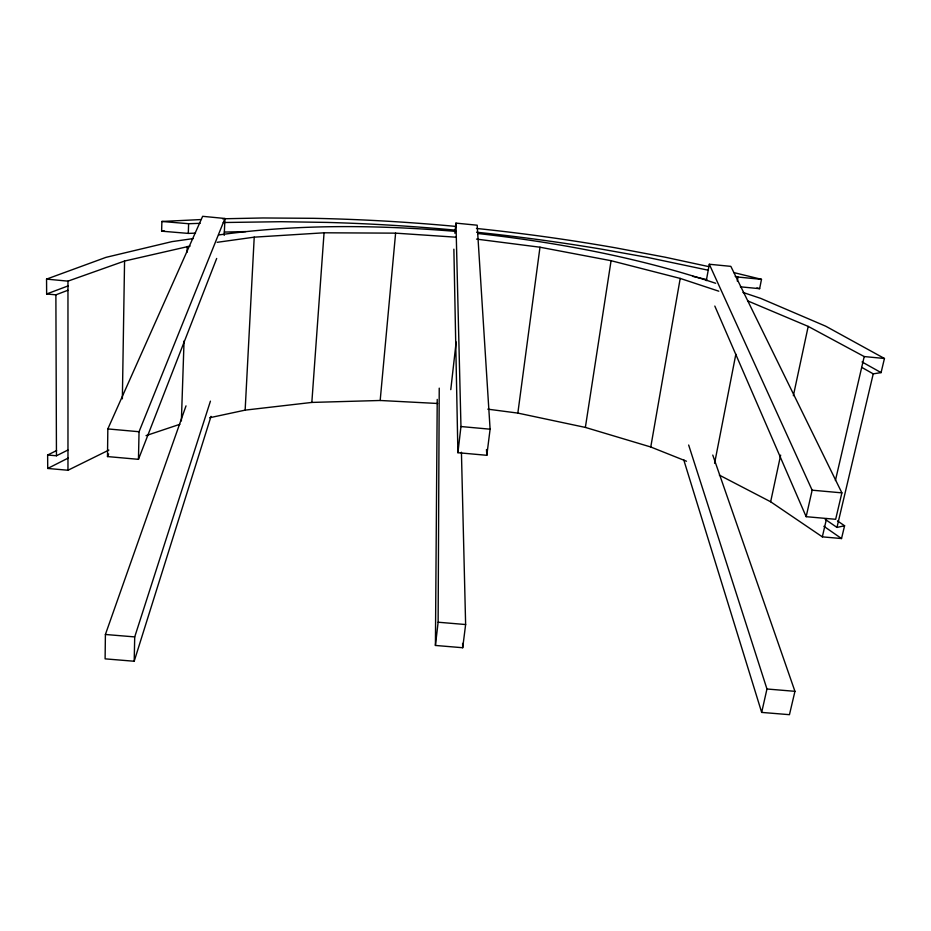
<?xml version="1.0" encoding="UTF-8"?>
<svg xmlns="http://www.w3.org/2000/svg" width="931" height="931" viewBox="0 0 931 931"><rect width="100%" height="100%" fill="white"/><g stroke="black" fill="none" stroke-linecap="round" stroke-linejoin="round"><path stroke-width="1.4" d="M461.427 452.245L465.628 624.538L462.707 647.732L435.417 645.451L438.129 622.222L439.234 388.146M435.417 645.451L437.233 399.411M186.014 405.869L105.401 634.477L105.11 658.857L134.192 661.243L211.023 416.343M216.679 258.457L138.463 459.332L107.496 456.574L107.833 428.923L202.644 216.318L224.953 218.482L224.208 235.368M122.357 398.829L124.568 261.041L190.087 246.075M134.192 661.243L134.716 636.909L210.429 401.156M138.463 459.332L139.045 431.728L224.953 218.482M195.487 233.146L188.295 233.402L161.622 231.179L161.878 221.462L200.887 219.565M181.37 420.917L184.059 340.967M187.05 252.289L187.247 246.482M188.295 233.402L188.621 223.719L200.165 223.324M209.661 417.74L245.144 410.129L254.221 237.161L324.058 232.797L395.605 233.146L456.318 237.219M245.144 410.129L311.838 402.425L324.058 232.797M311.838 402.425L380.174 400.481L395.605 233.146M454.852 233.25L455.957 223.126L477.184 225.209L490.102 429.191L486.82 455.306L457.901 452.699L453.874 249.182M450.779 389.647L456.155 341.991M457.901 452.699L460.961 426.538L455.957 223.126M686.484 461.241L650.769 446.996L585.366 427.422L517.845 413.096L539.98 247.215L476.532 239.104M585.366 427.422L611.073 260.703L539.98 247.215M650.769 446.996L680.212 278.416L611.073 260.703M706.315 280.638L709.306 264.253L730.847 266.359L841.88 492.86L835.654 519.3L806.153 516.682L714.822 306.066M737.271 281.069L738.039 277.054L761.488 279.335L759.638 288.68L740.378 286.818M714.601 463.289L735.851 354.176M837.469 520.906L844.58 525.759L841.531 538.549L822.329 536.85L770.647 501.774L780.644 455.108M793.363 395.698L808.201 326.397L747.663 300.876M712.774 455.073L794.946 691.326L789.453 714.682L761.674 712.413L766.958 688.998L688.661 445.03M806.153 516.682L812.146 490.183L709.306 264.253M822.329 536.85L826.577 518.544M835.41 480.512L864.212 356.561L808.201 326.397M825.157 519.3L836.969 527.423L873.231 373.855L881.075 372.609L884.45 358.482L825.716 326.199L760.685 298.374L742.95 292.427M107.496 456.574L108.648 453.921M56.628 450.557L47.632 455.026L47.725 468.456L68.207 458.064M47.632 455.026L56.454 455.771L67.893 450.034M47.725 468.456L67.975 470.248L108.857 450.08M193.183 238.592L172.002 241.618L106.006 257.352L46.55 279.114L46.643 293.987L55.883 294.836L67.87 290.274M46.643 293.987L68.172 285.875M46.55 279.114L67.963 281.139L124.568 261.041M146.039 435.627L179.916 424.28M836.969 527.423L844.58 525.759M218.587 234.973C297.21 224.01 377.136 224.906 456.132 231.423M217.167 242.316L254.221 237.161M161.622 231.179L164.496 231.028M224.29 232.075L245.877 231.575M223.265 222.521L280.987 221.706L327.13 222.416A1197.161 713.856 7.8 0 1 455.108 230.12M222.567 218.797L263.054 217.97L313.642 218.32A1165.845 680.34 7.7 0 1 456.365 226.466M380.174 400.481L437.651 403.484M766.958 688.998L794.946 691.326M105.401 634.477L134.716 636.909M161.878 221.462L188.621 223.719M438.129 622.222L465.628 624.538M812.146 490.183L841.88 492.86M107.833 428.923L139.045 431.728M460.961 426.538L490.102 429.191M864.212 356.561L884.45 358.482M477.638 233.472C558.263 242.526 638.608 257.55 715.66 283.28M487.797 409.163L517.845 413.096M708.84 266.638L664.978 257.165L615.228 247.774A1165.833 680.293 7.7 0 0 476.463 228.456M708.444 270.258L647.662 257.445L602.229 249.264A1197.161 713.856 7.8 0 0 476.591 232.226M735.222 276.402L738.039 277.054M692.699 276.332L706.745 279.591M733.849 272.585L761.488 279.335M756.88 288.005L759.638 288.68M680.212 278.416L718.79 291.194M719.36 475.124L770.647 501.774M862.048 361.95L881.075 372.609M861.838 367.419L873.231 373.855M823.877 526.294L841.531 538.549M683.715 459.751L761.674 712.413M486.482 449.51L486.82 455.306M462.614 643.379L462.707 647.732M55.883 294.836L56.454 455.771M67.963 281.139L67.975 470.248"/></g></svg>
